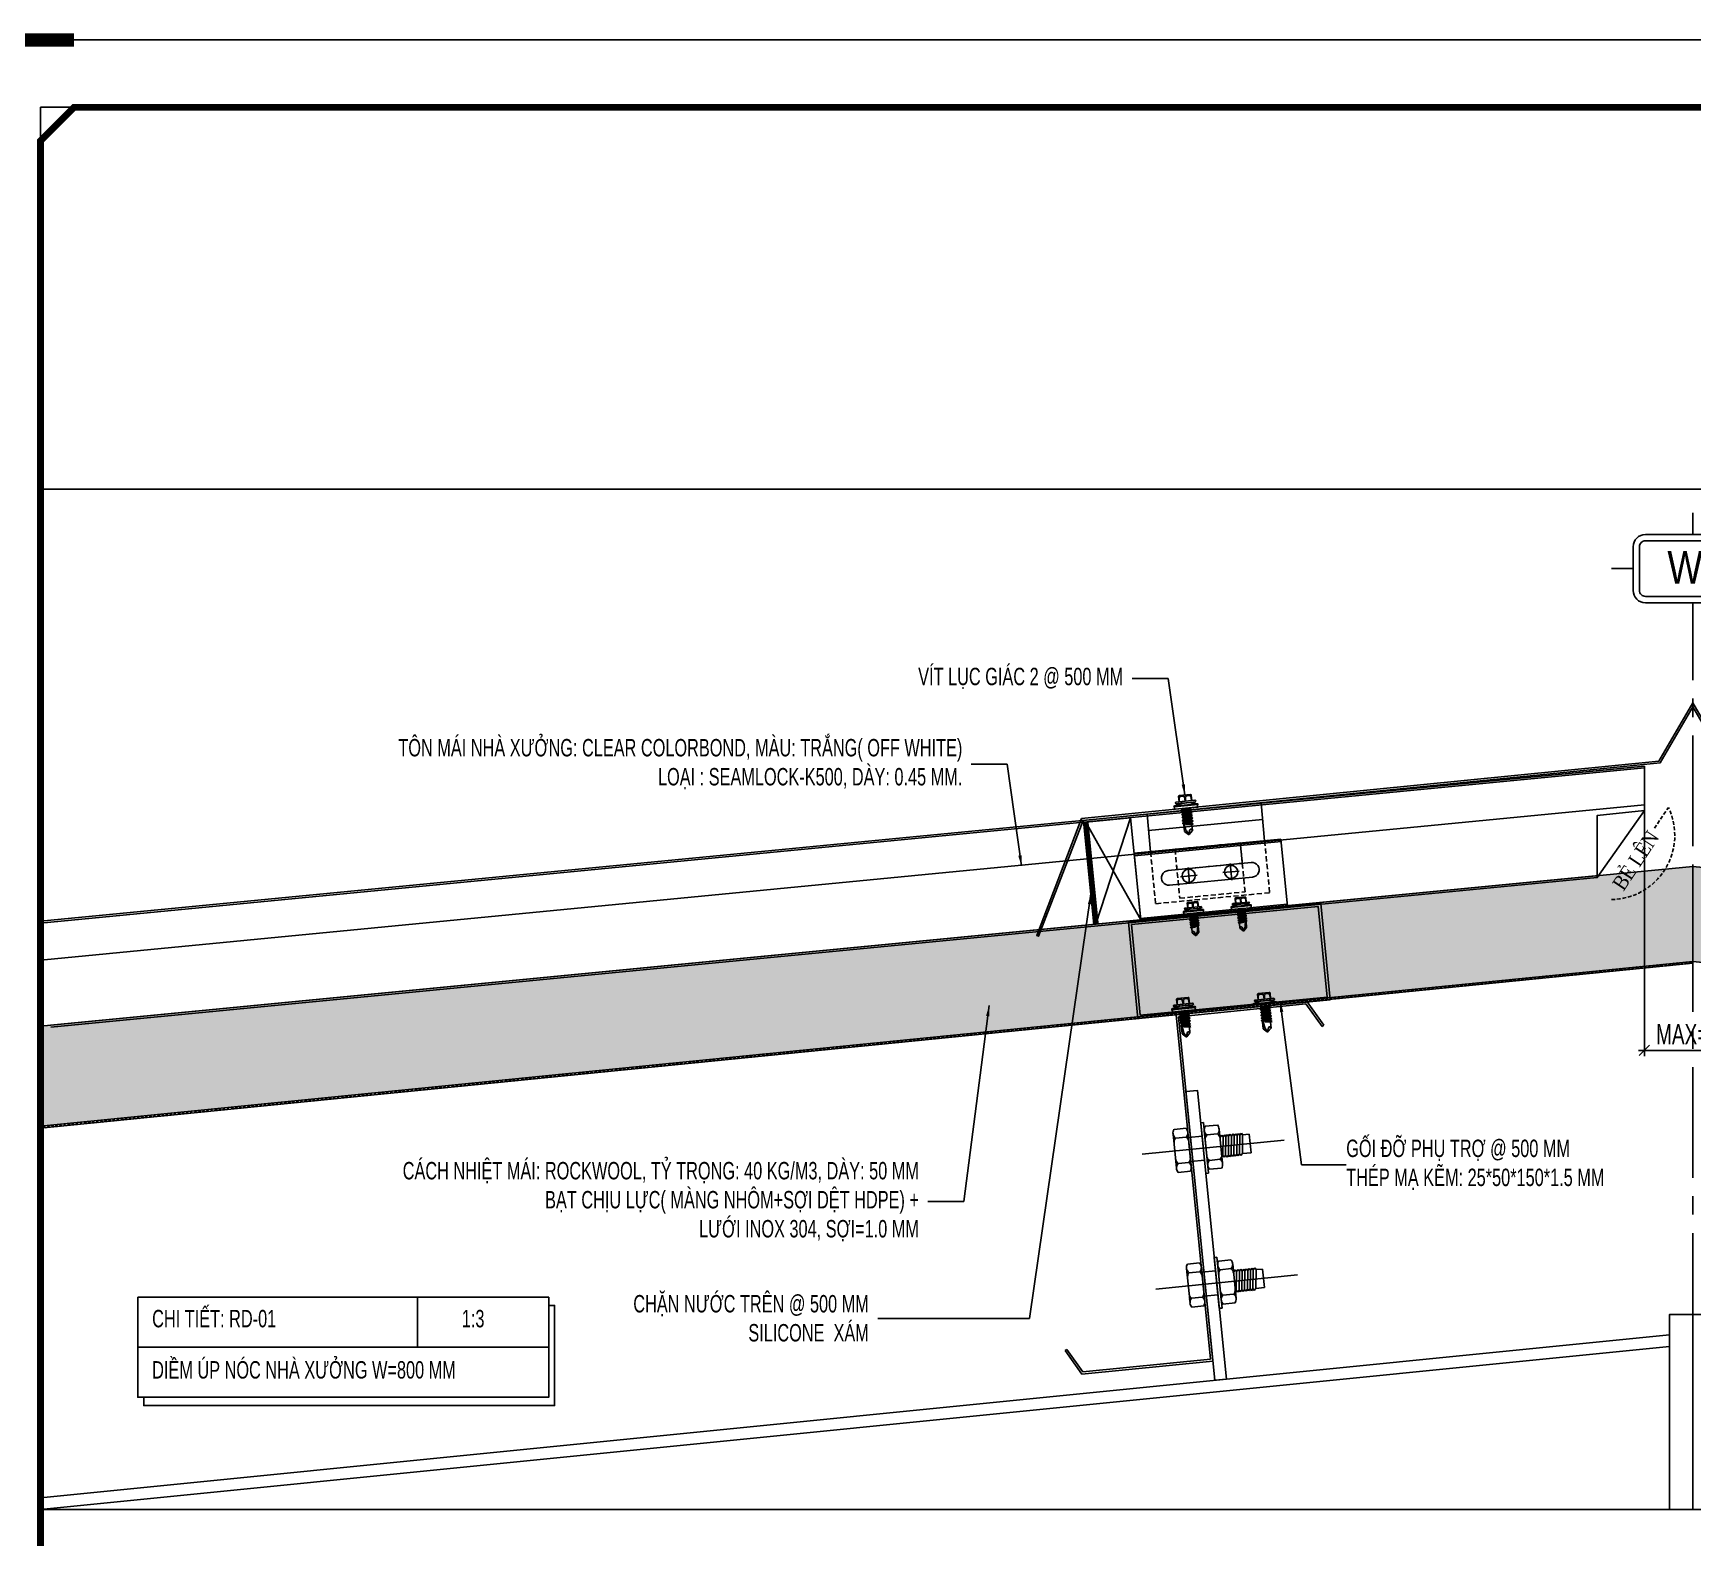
# Model space of a CAD drawing. Header units: inches. Extents: x 340055 to 349452, y -34649 to -30845.
# Drawn here: x 342817.2 to 343103.1, y -32549.4 to -32290.2 of the extents above; entities that cross this region are included whole.
import ezdxf
from ezdxf.enums import TextEntityAlignment as Align

# ---------------------------------------------------------------- set-up
doc = ezdxf.new("R2010")
doc.units = ezdxf.units.IN
doc.header["$MEASUREMENT"] = 0
for name, pattern in [('CENTER2', [28.575, 19.05, -3.175, 3.175, -3.175]), ('DASHED2', [9.525, 6.35, -3.175]), ('HIDDEN2', [4.7625, 3.175, -1.5875])]:
    doc.linetypes.add(name, pattern=pattern)
for name, color, linetype in [('2', 2, 'Continuous'), ('2NET-VE', 8, 'Continuous'), ('3', 3, 'Continuous'), ('5', 5, 'Continuous'), ('7', 7, 'Continuous'), ('8', 8, 'Continuous'), ('flashing', 6, 'Continuous'), ('GIANG', 1, 'Continuous'), ('NET IN', 3, 'Continuous'), ('ROOFING', 4, 'Continuous'), ('STRUCTURE', 1, 'Continuous')]:
    doc.layers.add(name, color=color, linetype=linetype)
doc.layers.add('TL-TIILE BLOCK A2$0$TL-TITLE BLOCK 1', color=7, linetype='Continuous', lineweight=50)
doc.styles.add('DIM', font='SIMPLEX.shx', dxfattribs={"width": 0.7, "bigfont": 'EXTFONT.shx'})
doc.styles.add('hx2', font='')
doc.styles.add('ST1H', font='vnshxh.shx', dxfattribs={"width": 0.7})
doc.styles.get('hx2').set_extended_font_data('.VnArial NarrowH')
doc.dimstyles.new('3', dxfattribs={"dimtxt": 3.5, "dimasz": 1.8, "dimexe": 1, "dimexo": 0, "dimgap": 1, "dimtad": 1, "dimdec": 0, "dimlfac": 3, "dimzin": 0, "dimdsep": 46, "dimtxsty": 'ST1H', "dimblk": 'OBLIQUE', "dimcen": 1, "dimdle": 1, "dimclrd": 8, "dimclre": 8, "dimclrt": 3, "dimadec": 0, "dimazin": 0, "dimtfac": 1, "dimtdec": 0, "dimtix": 1, "dimtofl": 0, "dimtmove": 1, "dimatfit": 3, "dimfxl": 0, "dimtolj": 1, "dimtzin": 0, "dimlwd": -1, "dimlwe": -1, "dimarcsym": 0})

# ---------------------------------------------------------------- blocks, each defined once
blk = doc.blocks.new('*U82')
at = {"layer": '2NET-VE', "ltscale": 0.5}
for p, q in [((0, 8.3), (9.5, 8.3)), ((22.9, 7.4), (22.9, 7.4)), ((0, -8.3), (9.5, -8.3)), ((22.9, -7.4), (22.9, -7.4))]:
    blk.add_line(p, q, dxfattribs=at)
at = {"layer": '7', "linetype": 'Continuous'}
for p, q in [((21.9, 6.4), (23.1, 7.7)), ((22.3, -6.4), (23.8, 6.4)), ((23.1, 7.7), (23.8, 6.4)), ((23.8, 6.4), (25.1, 7.7)), ((24.3, -6.4), (25.8, 6.4)), ((25.1, 7.7), (25.8, 6.4)), ((25.8, 6.4), (27, 7.7)), ((26.2, -6.4), (27.7, 6.4)), ((27, 7.7), (27.7, 6.4)), ((27.7, 6.4), (28.9, 7.7)), ((28.1, -6.4), (29.6, 6.4)), ((28.9, 7.7), (29.6, 6.4)), ((29.6, 6.4), (30.9, 7.7)), ((30.1, -6.4), (31.6, 6.4)), ((30.1, -6.4), (31.6, 6.4)), ((30.9, 7.7), (31.6, 6.4)), ((31.6, 6.4), (32.8, 7.7)), ((32, -6.4), (33.5, 6.4)), ((32.8, 7.7), (33.5, 6.4)), ((33.5, 6.4), (34.7, 7.7)), ((33.9, -6.4), (35.4, 6.4)), ((33.9, -6.4), (35.4, 6.4)), ((33.9, -6.4), (35.4, 6.4)), ((34.7, 7.7), (35.4, 6.4)), ((35.4, 6.4), (36.7, 7.7)), ((35.9, -6.4), (37.4, 6.4)), ((36.7, 7.7), (37.4, 6.4)), ((41.9, 6.4), (37.4, 6.4)), ((41.9, 6.4), (41.9, -6.4)), ((22.1, -6.4), (21.7, -6.4)), ((22.3, -6.4), (21.9, -6.4)), ((22.3, -6.4), (23.1, -7.7)), ((23.1, -7.7), (24.3, -6.4)), ((24.3, -6.4), (25, -7.7)), ((25, -7.7), (26.2, -6.4)), ((26.2, -6.4), (26.9, -7.7)), ((26.9, -7.7), (28.1, -6.4)), ((28.1, -6.4), (28.9, -7.7)), ((28.9, -7.7), (30.1, -6.4)), ((30.1, -6.4), (30.8, -7.7)), ((30.8, -7.7), (32, -6.4)), ((32, -6.4), (32.7, -7.7)), ((32.7, -7.7), (33.9, -6.4)), ((33.9, -6.4), (34.7, -7.7)), ((34.7, -7.7), (35.9, -6.4)), ((35.9, -6.4), (41.9, -6.4))]:
    blk.add_line(p, q, dxfattribs=at)
at = {"layer": '8', "linetype": 'Continuous'}
for p, q in [((-10.2, 8.8), (-10.2, 11.9)), ((-10.2, -11.9), (-10.2, 11.9)), ((-0.9, 14.9), (-9.3, 14.9)), ((0, 8.8), (0, 11.9)), ((0, -11.9), (0, 11.9)), ((9.5, -17.6), (9.5, 17.6)), ((9.5, 17.6), (11.4, 17.6)), ((11.4, -17.6), (11.4, 17.6)), ((11.4, 8.8), (11.4, 11.9)), ((11.4, -11.9), (11.4, 11.9)), ((12.3, 14.9), (20.7, 14.9)), ((21.7, 8.8), (21.7, 11.9)), ((21.7, -11.9), (21.7, 11.9)), ((-1.4, 8.8), (-8.9, 8.8)), ((12.8, 8.8), (20.3, 8.8)), ((-10.2, -8.8), (-10.2, -11.9)), ((-1.4, -8.8), (-8.9, -8.8)), ((0, -8.8), (0, -11.9)), ((11.4, -8.8), (11.4, -11.9)), ((12.8, -8.8), (20.3, -8.8)), ((21.7, -8.8), (21.7, -11.9)), ((-9.3, -14.9), (-0.9, -14.9)), ((9.5, -17.6), (11.4, -17.6)), ((20.7, -14.9), (12.3, -14.9))]:
    blk.add_line(p, q, dxfattribs=at)
at = {"layer": '8', "ltscale": 10}
blk.add_line((-32.8, 0), (65.5, 0), dxfattribs=at)
at = {"layer": '8', "linetype": 'Continuous'}
for centre, radius, start, end in [((-4.7, 11.9), 5.58, 146.602, 180), ((-6.1, 11.9), 4.1, 180, 228.5476), ((-4.1, 11.9), 4.1, 311.4524, 0), ((-5.6, 11.9), 5.58, 0, 33.398), ((17, 11.9), 5.58, 146.602, 180), ((15.5, 11.9), 4.1, 180, 228.5476), ((17.6, 11.9), 4.1, 311.4524, 0), ((16.1, 11.9), 5.58, 0, 33.398), ((-6.1, 5.7), 4.1, 131.4524, 180), ((-4.1, 5.7), 4.1, 0, 48.5476), ((15.5, 5.7), 4.1, 131.4524, 180), ((17.6, 5.7), 4.1, 0, 48.5476), ((-6.1, -5.7), 4.1, 180, 228.5476), ((-6.1, -11.9), 4.1, 131.4524, 180), ((-4.1, -5.7), 4.1, 311.4524, 0), ((-4.1, -11.9), 4.1, 0, 48.5476), ((15.5, -5.7), 4.1, 180, 228.5476), ((15.5, -11.9), 4.1, 131.4524, 180), ((17.6, -5.7), 4.1, 311.4524, 0), ((17.6, -11.9), 4.1, 0, 48.5476), ((-4.7, -11.9), 5.58, 180, 213.398), ((-5.6, -11.9), 5.58, 326.602, 0), ((17, -11.9), 5.58, 180, 213.398), ((16.1, -11.9), 5.58, 326.602, 0)]:
    blk.add_arc(centre, radius, start, end, dxfattribs=at)
blk = doc.blocks.new('*U81')
at = {"layer": '2NET-VE', "ltscale": 0.5}
for p, q in [((0, 8.3), (9.5, 8.3)), ((22.9, 7.4), (22.9, 7.4)), ((0, -8.3), (9.5, -8.3)), ((22.9, -7.4), (22.9, -7.4))]:
    blk.add_line(p, q, dxfattribs=at)
at = {"layer": '7', "linetype": 'Continuous'}
for p, q in [((21.9, 6.4), (23.1, 7.7)), ((22.3, -6.4), (23.8, 6.4)), ((23.1, 7.7), (23.8, 6.4)), ((23.8, 6.4), (25.1, 7.7)), ((24.3, -6.4), (25.8, 6.4)), ((25.1, 7.7), (25.8, 6.4)), ((25.8, 6.4), (27, 7.7)), ((26.2, -6.4), (27.7, 6.4)), ((27, 7.7), (27.7, 6.4)), ((27.7, 6.4), (28.9, 7.7)), ((28.1, -6.4), (29.6, 6.4)), ((28.9, 7.7), (29.6, 6.4)), ((29.6, 6.4), (30.9, 7.7)), ((30.1, -6.4), (31.6, 6.4)), ((30.1, -6.4), (31.6, 6.4)), ((30.9, 7.7), (31.6, 6.4)), ((31.6, 6.4), (32.8, 7.7)), ((32, -6.4), (33.5, 6.4)), ((32.8, 7.7), (33.5, 6.4)), ((33.5, 6.4), (34.7, 7.7)), ((33.9, -6.4), (35.4, 6.4)), ((33.9, -6.4), (35.4, 6.4)), ((33.9, -6.4), (35.4, 6.4)), ((34.7, 7.7), (35.4, 6.4)), ((35.4, 6.4), (36.7, 7.7)), ((35.9, -6.4), (37.4, 6.4)), ((36.7, 7.7), (37.4, 6.4)), ((41.9, 6.4), (37.4, 6.4)), ((41.9, 6.4), (41.9, -6.4)), ((22.1, -6.4), (21.7, -6.4)), ((22.3, -6.4), (21.9, -6.4)), ((22.3, -6.4), (23.1, -7.7)), ((23.1, -7.7), (24.3, -6.4)), ((24.3, -6.4), (25, -7.7)), ((25, -7.7), (26.2, -6.4)), ((26.2, -6.4), (26.9, -7.7)), ((26.9, -7.7), (28.1, -6.4)), ((28.1, -6.4), (28.9, -7.7)), ((28.9, -7.7), (30.1, -6.4)), ((30.1, -6.4), (30.8, -7.7)), ((30.8, -7.7), (32, -6.4)), ((32, -6.4), (32.7, -7.7)), ((32.7, -7.7), (33.9, -6.4)), ((33.9, -6.4), (34.7, -7.7)), ((34.7, -7.7), (35.9, -6.4)), ((35.9, -6.4), (41.9, -6.4))]:
    blk.add_line(p, q, dxfattribs=at)
at = {"layer": '8', "linetype": 'Continuous'}
for p, q in [((-10.2, 8.8), (-10.2, 11.9)), ((-10.2, -11.9), (-10.2, 11.9)), ((-0.9, 14.9), (-9.3, 14.9)), ((0, 8.8), (0, 11.9)), ((0, -11.9), (0, 11.9)), ((9.5, -17.6), (9.5, 17.6)), ((9.5, 17.6), (11.4, 17.6)), ((11.4, -17.6), (11.4, 17.6)), ((11.4, 8.8), (11.4, 11.9)), ((11.4, -11.9), (11.4, 11.9)), ((12.3, 14.9), (20.7, 14.9)), ((21.7, 8.8), (21.7, 11.9)), ((21.7, -11.9), (21.7, 11.9)), ((-1.4, 8.8), (-8.9, 8.8)), ((12.8, 8.8), (20.3, 8.8)), ((-10.2, -8.8), (-10.2, -11.9)), ((-1.4, -8.8), (-8.9, -8.8)), ((0, -8.8), (0, -11.9)), ((11.4, -8.8), (11.4, -11.9)), ((12.8, -8.8), (20.3, -8.8)), ((21.7, -8.8), (21.7, -11.9)), ((-9.3, -14.9), (-0.9, -14.9)), ((9.5, -17.6), (11.4, -17.6)), ((20.7, -14.9), (12.3, -14.9))]:
    blk.add_line(p, q, dxfattribs=at)
at = {"layer": '8', "ltscale": 10}
blk.add_line((-32.8, 0), (65.5, 0), dxfattribs=at)
at = {"layer": '8', "linetype": 'Continuous'}
for centre, radius, start, end in [((-4.7, 11.9), 5.58, 146.602, 180), ((-6.1, 11.9), 4.1, 180, 228.5476), ((-4.1, 11.9), 4.1, 311.4524, 0), ((-5.6, 11.9), 5.58, 0, 33.398), ((17, 11.9), 5.58, 146.602, 180), ((15.5, 11.9), 4.1, 180, 228.5476), ((17.6, 11.9), 4.1, 311.4524, 0), ((16.1, 11.9), 5.58, 0, 33.398), ((-6.1, 5.7), 4.1, 131.4524, 180), ((-4.1, 5.7), 4.1, 0, 48.5476), ((15.5, 5.7), 4.1, 131.4524, 180), ((17.6, 5.7), 4.1, 0, 48.5476), ((-6.1, -5.7), 4.1, 180, 228.5476), ((-6.1, -11.9), 4.1, 131.4524, 180), ((-4.1, -5.7), 4.1, 311.4524, 0), ((-4.1, -11.9), 4.1, 0, 48.5476), ((15.5, -5.7), 4.1, 180, 228.5476), ((15.5, -11.9), 4.1, 131.4524, 180), ((17.6, -5.7), 4.1, 311.4524, 0), ((17.6, -11.9), 4.1, 0, 48.5476), ((-4.7, -11.9), 5.58, 180, 213.398), ((-5.6, -11.9), 5.58, 326.602, 0), ((17, -11.9), 5.58, 180, 213.398), ((16.1, -11.9), 5.58, 326.602, 0)]:
    blk.add_arc(centre, radius, start, end, dxfattribs=at)
blk = doc.blocks.new('XM150')
at = {"layer": '2', "ltscale": 0.015}
for p, q in [((68.9, 180), (0.9, 180)), ((0.9, 1.1), (0.9, 180)), ((2, 178.9), (2, 0)), ((2, 178.9), (68.26, 178.9)), ((75.45, 166.46), (68.26, 178.9)), ((68.9, 180), (76.4, 167.01)), ((76.4, 167.01), (75.45, 166.46)), ((-73.5, 12.99), (-72.55, 13.54)), ((-66, 0), (-73.5, 12.99)), ((-72.55, 13.54), (-65.36, 1.1)), ((2, 0), (-66, 0)), ((-65.36, 1.1), (0.9, 1.1))]:
    blk.add_line(p, q, dxfattribs=at)
at = {"layer": '5'}
blk.add_lwpolyline([(8, -10), (8, 140), (2, 140), (2, -10), (8, -10)], close=True, dxfattribs=at)
at = {"layer": 'GIANG', "xscale": 0.7499999999999999, "yscale": 0.7499999999999999, "zscale": 0.7499999999999999}
for name, p in [('*U82', (0.9, 110)), ('*U81', (0.9, 40))]:
    blk.add_blockref(name, p, dxfattribs=at)
blk = doc.blocks.new('TENTRUC')
at = {"layer": '7'}
for p, q in [((0, 8.27), (0, 10.26)), ((-7.48, 5.13), (-5.48, 5.13)), ((5.48, 5.13), (7.48, 5.13)), ((0, 0), (0, 2))]:
    blk.add_line(p, q, dxfattribs=at)
blk.add_lwpolyline([(-4.36, 8.27), (4.36, 8.27, -0.414214), (5.48, 7.14), (5.48, 3.12, -0.414214), (4.36, 2), (-4.36, 2, -0.414214), (-5.48, 3.12), (-5.48, 7.14, -0.414214)], format="xyb", close=True, dxfattribs=at)
at = {"layer": '8', "ltscale": 15}
blk.add_lwpolyline([(-4.36, 7.68), (4.36, 7.68, -0.414214), (4.9, 7.14), (4.9, 3.12, -0.414214), (4.36, 2.58), (-4.36, 2.58, -0.414214), (-4.9, 3.12), (-4.9, 7.14, -0.414214)], format="xyb", close=True, dxfattribs=at)
at = {"layer": '3', "style": 'hx2'}
blk.add_attdef('TR', text='', height=2.9, dxfattribs=at).set_placement((-0.16, 3.83), align=Align.CENTER)
blk = doc.blocks.new('Short_Self_drilling')
at = {"layer": 'STRUCTURE', "color": 1, "linetype": 'Continuous'}
for p, q in [((6.43, 1.74), (-6.43, 1.73)), ((5.14, 3.76), (-5.14, 3.75)), ((-2.57, 2.9), (-5.14, 2.9)), ((-3.43, 3.75), (-3.43, 6.75)), ((3, 7.19), (-3, 7.18)), ((2.57, 2.9), (-2.57, 2.9)), ((-2.14, 2.8), (-2.14, 2.9)), ((6.25, 0), (0, 0)), ((2.15, 2.8), (2.15, 2.9)), ((2.16, -0.5), (2.15, 0.01)), ((5.14, 2.9), (2.57, 2.9)), ((3.43, 3.76), (3.42, 6.76)), ((2.99, -1.17), (-2.7, -0.23)), ((2.99, -2.7), (-2.7, -1.76)), ((2.99, -4.23), (-2.7, -3.28)), ((2.99, -5.75), (-2.7, -4.81)), ((2.99, -7.28), (-2.7, -6.33)), ((-1.91, -7.99), (-2.7, -7.86)), ((-2.14, -1.38), (-2.14, -0.87)), ((-2.14, -2.91), (-2.14, -2.39)), ((-2.14, -4.43), (-2.14, -3.92)), ((-2.13, -5.96), (-2.14, -5.44)), ((-2.14, -12.33), (-2.14, -8.48)), ((-2.13, -7.49), (-2.13, -6.97)), ((3, -8.8), (-1.14, -8.12)), ((2.16, -2.03), (2.16, -1.51)), ((2.16, -3.55), (2.16, -3.04)), ((2.16, -5.08), (2.16, -4.56)), ((2.16, -6.6), (2.16, -6.09)), ((2.16, -8.13), (2.16, -7.61)), ((2.15, -12.31), (2.15, -9.14))]:
    blk.add_line(p, q, dxfattribs=at)
blk.add_lwpolyline([(6.43, 1.31), (6.43, 1.74), (2.14, 2.81), (-2.14, 2.8), (-6.43, 1.73), (-6.43, 1.3)], close=True, dxfattribs=at)
for points in [[(-6.43, 1.3, -0.088869), (-6.25, 0), (0, 0)], [(-0.13, 3.76), (-0.33, 6.23, 0.338878), (-3.14, 6.23), (-3.33, 3.75)], [(3.3, 3.76), (3.1, 6.23, 0.338878), (0.29, 6.23), (0.1, 3.76)], [(-0.08, -14.04), (-1.04, -12.24, -0.148657), (-1.4, -11.2), (-1.95, -7.72, -0.815006), (-1.21, -7.77, 0.150833), (-0.85, -8.68)], [(2.15, -12.31), (0.17, -14.24, -0.333596), (-0.17, -14.24), (-2.14, -12.33)], [(2.15, -12.31), (1.71, -11.7, 0.52242), (0.88, -11.71), (-0.17, -14.24)]]:
    blk.add_lwpolyline(points, format="xyb", dxfattribs=at)
for points in [[(2.99, -1.17), (2.16, -1.51), (-2.14, -0.85), (-2.7, -0.23), (-2.36, 0)], [(2.99, -2.7), (2.16, -3.04), (-2.14, -2.37), (-2.7, -1.76), (-2.14, -1.38), (2.16, -2.03), (2.99, -2.7)], [(2.99, -4.23), (2.16, -4.56), (-2.14, -3.9), (-2.7, -3.28), (-2.14, -2.91), (2.16, -3.55), (2.99, -4.23)], [(2.99, -5.75), (2.16, -6.09), (-2.14, -5.43), (-2.7, -4.81), (-2.14, -4.43), (2.16, -5.08), (2.99, -5.75)], [(2.99, -7.28), (2.16, -7.62), (-2.14, -6.95), (-2.7, -6.33), (-2.13, -5.96), (2.16, -6.6), (2.99, -7.28)], [(-1.82, -8.53), (-2.14, -8.48), (-2.7, -7.86), (-2.13, -7.49), (-1.83, -7.53)], [(-1.26, -7.62), (2.16, -8.13), (3, -8.8)], [(-1.18, 0), (2.16, -0.5), (2.99, -1.17)], [(3, -8.8), (2.16, -9.14), (-0.85, -8.68)]]:
    blk.add_lwpolyline(points, dxfattribs=at)
for centre, radius, start, end in [((-4.99, 3.32), 0.455, 109.79487, 250.26739), ((-3, 6.75), 0.429, 90.03113, 180.03113), ((3, 6.76), 0.429, 0.03113, 90.03113), ((5.07, 3.33), 0.435, 279.72757, 80.33469), ((9.99, 0.17), 3.74, 162.29632, 182.61031)]:
    blk.add_arc(centre, radius, start, end, dxfattribs=at)
blk = doc.blocks.new('gối đỡ 2')
at = {"color": 1, "true_color": 0xfa051e}
for points in [[(328665.48, -35537.05), (328698.81, -35537.05), (328698.81, -35520.38), (328665.48, -35520.38)], [(328665.98, -35536.55), (328698.31, -35536.55), (328698.31, -35520.88), (328665.98, -35520.88)]]:
    blk.add_lwpolyline(points, close=True, dxfattribs=at)
at = {"color": 1, "xscale": 0.3150483438356407, "yscale": 0.3150483438356407, "zscale": 0.3150483438356407, "rotation": 359.9688728259106}
for p in [(328673.53, -35536.55), (328687.52, -35537.05)]:
    blk.add_blockref('Short_Self_drilling', p, dxfattribs=at)
blk = doc.blocks.new('AUDIT_I_200512002610-1')
at = {"color": 1, "xscale": 0.96000000076829, "yscale": 0.96000000076829, "zscale": 0.96000000076829, "rotation": 359.9688729454758}
for p in [(28.2, 12.6), (57.5, 12.6)]:
    blk.add_blockref('Short_Self_drilling', p, dxfattribs=at)
blk = doc.blocks.new('A$C6DF15AF1')
at = {"color": 8}
for p, q in [((13.2, 79), (12.1, 56)), ((13.2, 79), (83.1, 75.5)), ((83.1, 75.5), (82, 52.5)), ((12.7, 69), (82.6, 65.5)), ((2.1, 56.5), (0, 15.1)), ((2, 55), (91.9, 50.5)), ((2.1, 56.5), (92, 52)), ((92, 52), (89.9, 10.6)), ((20.9, 43.1), (71.9, 40.5)), ((33.2, 32.9), (33.7, 43)), ((59.1, 31.7), (59.6, 41.7)), ((20.5, 34.1), (71.4, 31.5)), ((38.5, 37.7), (28.4, 38.2)), ((64.4, 36.4), (54.3, 36.9)), ((0, 15.1), (89.9, 10.6)), ((0.1, 16.6), (90, 12.1))]:
    blk.add_line(p, q, dxfattribs=at)
at = {"color": 8, "linetype": 'HIDDEN2'}
for p, q in [((12.1, 56), (10.5, 24.1)), ((25.5, 25.3), (27, 55.3)), ((26.4, 42.8), (27, 55.3)), ((27, 55.3), (67, 53.3)), ((27, 55.3), (67, 53.3)), ((67, 53.3), (65.5, 23.3)), ((67, 53.3), (66.4, 40.8)), ((82, 52.5), (80.4, 20.6)), ((66.4, 40.8), (26.4, 42.8)), ((10.5, 24.1), (80.4, 20.6)), ((65.5, 23.3), (25.5, 25.3))]:
    blk.add_line(p, q, dxfattribs=at)
at = {"color": 8}
for centre, major_axis, start_param, end_param in [((20.7, 38.6), (3.18, 3.18), 0.735405, 3.876998), ((33.4, 37.9), (2.83, 2.83), 5.447794310103061, 11.73097961728265), ((59.4, 36.7), (2.83, 2.83), 5.447794310103061, 11.73097961728265), ((71.6, 36), (3.18, 3.18), 3.876998, 7.018591)]:
    blk.add_ellipse(centre, major_axis=major_axis, ratio=1, start_param=start_param, end_param=end_param, dxfattribs=at)
at = {"color": 9, "rotation": 357.1356216438959}
blk.add_blockref('AUDIT_I_200512002610-1', (-0.6, 4), dxfattribs=at)
blk = doc.blocks.new('_Oblique')
at = {"color": 0, "linetype": 'ByBlock', "lineweight": -2}
blk.add_line((-0.5, -0.5), (0.5, 0.5), dxfattribs=at)
blk = doc.blocks.new('*D527')
at = {"color": 8, "linetype": 'Continuous', "transparency": 16777216}
for p, q in [((343094.74, -32416.45), (343094.74, -32466.44)), ((343111.41, -32416.45), (343111.41, -32466.44)), ((343093.74, -32465.44), (343112.41, -32465.44))]:
    blk.add_line(p, q, dxfattribs=at)
at = {"layer": 'Defpoints', "color": 0, "transparency": 16777216}
for p in [(343094.74, -32416.45), (343111.41, -32416.45)]:
    blk.add_point(p, dxfattribs=at)
at = {"color": 8, "transparency": 16777216, "xscale": 1.8, "yscale": 1.8, "zscale": 1.8, "rotation": 180}
blk.add_blockref('_Oblique', (343094.74, -32465.44), dxfattribs=at)
at = {"color": 8, "transparency": 16777216, "xscale": 1.8, "yscale": 1.8, "zscale": 1.8}
blk.add_blockref('_Oblique', (343111.41, -32465.44), dxfattribs=at)
at = {"color": 3, "transparency": 16777216, "insert": (343103.07, -32462.69), "char_height": 3.5, "attachment_point": 5, "style": 'ST1H', "bg_fill": 3, "box_fill_scale": 1.25, "bg_fill_color": 256, "bg_fill_true_color": 13158600, "bg_fill_transparency": 0}
blk.add_mtext('\\A1;MAX=50', dxfattribs=at)
at = {"layer": 'Defpoints', "color": 0, "transparency": 16777216}
blk.add_point((343111.41, -32465.44), dxfattribs=at)
blk = doc.blocks.new('kt kien truc 1')
at = {"layer": 'Defpoints'}
for p in [(20, 410), (15, 405)]:
    blk.add_line(p, (15, 410), dxfattribs=at)
at = {"layer": 'Defpoints', "color": 8, "const_width": 2}
blk.add_lwpolyline([(0, 400), (0, 420), (20, 420)], dxfattribs=at)
at = {"layer": 'Defpoints', "color": 8}
blk.add_lwpolyline([(0, 0), (594, 0), (594, 420), (0, 420)], close=True, dxfattribs=at)
at = {"layer": 'TL-TIILE BLOCK A2$0$TL-TITLE BLOCK 1', "const_width": 1}
blk.add_lwpolyline([(20, 10), (579, 10), (584, 15), (584, 405), (579, 410), (20, 410), (15, 405), (15, 15)], close=True, dxfattribs=at)

msp = doc.modelspace()

# ---------------------------------------------------------------- hatches: boundary and pattern name
at = {"true_color": 0xf25d0d}
h = msp.add_hatch(dxfattribs=at)
h.set_pattern_fill('FLEX,_O', color=20, scale=10)
h.set_pattern_definition([(0, (14250.2814, 2970.115), (0, 2.5), [2.5, -2.5]), (45, (14252.7814, 2970.1149), (1e-16, 2.499999996), [0.625, -2.28553391, 0.625, -3.53553391])])
h.paths.add_polyline_path([(343103.0732, -32450.1023), (343103.0732, -32433.7481), (342818.4042, -32461.2969), (342818.4042, -32478.5219)])
h = msp.add_hatch(dxfattribs=at)
h.set_pattern_fill('FLEX,_O', color=20, scale=10)
h.set_pattern_definition([(180, (671955.865, 2970.115), (0, 2.5), [2.5, -2.5]), (135, (671953.3649, 2970.1149), (-1e-16, 2.499999996), [0.625, -2.28553391, 0.625, -3.53553391])])
h.paths.add_polyline_path([(343103.0732, -32450.1023), (343103.0732, -32433.7481), (343387.7421, -32461.2969), (343387.7421, -32478.5219)])
at = {"true_color": 0xf2ee0d}
h = msp.add_hatch(dxfattribs=at)
h.set_pattern_fill('ANSI37,_O', color=2, scale=4, angle=-5.709972)
h.set_pattern_definition([(50.70997249, (16726.54097, -28759.5749), (-0.38697521985, 0.316623087), []), (140.70997249, (16726.54097, -28759.5749), (-0.316623087, -0.38697521985), [])])
h.paths.add_polyline_path([(343103.0732, -32450.414), (343103.0732, -32450.1023), (342818.4042, -32478.5219), (342818.4042, -32478.8569)])

# ---------------------------------------------------------------- linework, layer by layer
at = {"color": 9}
for p, q in [((342998.4799, -32426.1243), (343007.9636, -32442.9307)), ((343000.2378, -32443.7033), (343006.2058, -32425.3518))]:
    msp.add_line(p, q, dxfattribs=at)
at = {"color": 8}
msp.add_lwpolyline([(342818.4042, -32368.7455), (343387.7421, -32368.7455), (343387.7421, -32544.5354), (342818.4042, -32544.5354)], close=True, dxfattribs=at)
at = {"color": 122, "true_color": 0x27b98b, "const_width": 1, "elevation": 0}
msp.add_lwpolyline([(342998.4799, -32426.1243), (343000.2378, -32443.7033)], dxfattribs=at)
at = {"color": 9, "elevation": 0}
msp.add_lwpolyline([(342998.4799, -32426.1243), (343006.2058, -32425.3518), (343007.9636, -32442.9307), (343000.2378, -32443.7033)], close=True, dxfattribs=at)
at = {"color": 20, "true_color": 0xf25d0d}
for points in [[(343103.0732, -32450.1023), (343103.0732, -32433.7481), (342818.4042, -32461.2969), (342818.4042, -32478.5219), (343103.0732, -32450.1023)], [(343103.0732, -32450.1023), (343103.0732, -32433.7481), (343387.7421, -32461.2969), (343387.7421, -32478.5219), (343103.0732, -32450.1023)]]:
    msp.add_lwpolyline(points, dxfattribs=at)
at = {"color": 2, "true_color": 0xf2ee0d}
msp.add_lwpolyline([(343103.0732, -32450.414), (343103.0732, -32450.1023), (342818.4042, -32478.5219), (342818.4042, -32478.8569), (343103.0732, -32450.414)], dxfattribs=at)
at = {"color": 8}
msp.add_lwpolyline([(342818.4042, -32720.3253), (343387.7421, -32720.3253), (343387.7421, -32544.5354), (342818.4042, -32544.5354), (342818.4042, -32720.3253)], dxfattribs=at)
at = {"layer": '2'}
for p, q in [((343099.0732, -32514.4585), (342818.4042, -32542.5254)), ((343103.0732, -32514.0585), (343103.0732, -32544.5354)), ((343103.0732, -32514.0585), (343103.0732, -32544.5354)), ((343103.0732, -32514.0585), (343103.0732, -32544.5354)), ((343103.0732, -32514.0585), (343103.0732, -32544.5354)), ((343099.0732, -32516.4685), (342818.4042, -32544.5354))]:
    msp.add_line(p, q, dxfattribs=at)
for points in [[(343103.0732, -32544.5354), (343103.0732, -32510.933), (343099.0732, -32510.933), (343099.0732, -32544.5354)], [(343103.0732, -32544.5354), (343103.0732, -32510.933), (343099.0732, -32510.933), (343099.0732, -32544.5354)], [(343103.0732, -32544.5354), (343103.0732, -32510.933), (343107.0732, -32510.933), (343107.0732, -32544.5354)], [(343103.0732, -32544.5354), (343103.0732, -32510.933), (343107.0732, -32510.933), (343107.0732, -32544.5354)]]:
    msp.add_lwpolyline(points, dxfattribs=at)
at = {"layer": 'flashing'}
msp.add_lwpolyline([(343103.0732, -32406.2569), (343097.4583, -32415.874), (342998.0173, -32425.8181), (342990.3623, -32445.7818), (342990.0559, -32445.6668), (342997.766, -32425.5083), (343097.2377, -32415.5895), (343103.0732, -32405.5706), (343108.9086, -32415.5895), (343208.3803, -32425.5083), (343216.9555, -32445.4265), (343216.6506, -32445.5435), (343208.129, -32425.8181), (343108.688, -32415.874)], close=True, dxfattribs=at)
at = {"layer": 'ROOFING'}
for p, q in [((342818.4042, -32443.1912), (343094.7398, -32416.4489)), ((342818.4363, -32443.523), (343094.7398, -32416.7838)), ((342819.0464, -32449.8269), (343094.7398, -32423.1467)), ((342820.138, -32461.1075), (343086.8643, -32435.2952)), ((342820.1701, -32461.4393), (343086.6107, -32435.6546))]:
    msp.add_line(p, q, dxfattribs=at)
msp.add_lwpolyline([(343094.7398, -32416.4489), (343094.7398, -32424.1328), (343086.6107, -32435.6546), (343086.6107, -32424.9457), (343094.7398, -32424.1328)], dxfattribs=at)

# ---------------------------------------------------------------- block references
at = {"color": 8, "xscale": -0.2820512833564805, "yscale": 0.2820512817852432, "zscale": 0.2820512820512821, "rotation": 2.663188669874783}
msp.add_blockref('A$C6DF15AF1', (343033.4464, -32444.9271, 0), dxfattribs=at)
at = {"color": 1, "xscale": 0.320000000025621, "yscale": 0.320000000025621, "zscale": 0.320000000025621, "rotation": 5.658749824055795}
msp.add_blockref('Short_Self_drilling', (343015.7851, -32423.7113), dxfattribs=at)
at = {"color": 8, "rotation": 5.527567025991099}
msp.add_blockref('gối đỡ 2', (12447.1684, -28746.7115), dxfattribs=at)
at = {"layer": '2', "xscale": 0.3333333328963792, "yscale": 0.3333333328963792, "zscale": 0.3333333328963792, "rotation": 5.710593225108097}
msp.add_blockref('XM150', (343019.7262, -32519.0433), dxfattribs=at)
at = {"layer": '3'}
ref = msp.add_blockref('TENTRUC', (343103.0732, -32372.8081), dxfattribs=dict(at, xscale=1.875, yscale=1.875, zscale=1.875, rotation=180))
ref.add_attrib('TR', 'W3', dxfattribs={"layer": '0', "height": 5.625, "style": 'hx2'}).set_placement((343103.5209, -32384.9996), align=Align.CENTER)

# ---------------------------------------------------------------- leaders
at = {"color": 9}
for points in [[(343015.5572, -32421.4237), (343012.6607, -32401.349), (343004.9308, -32401.349)], [(342987.3986, -32433.6338, 0), (342984.9595, -32416.1189, 0), (342977.2297, -32416.1189, 0)], [(342999.3921, -32438.4902, 0), (342988.812, -32511.6178, 0), (342961.1156, -32511.6178, 0)], [(342981.8349, -32457.7364), (342977.4795, -32491.5008), (342969.7496, -32491.5008)]]:
    msp.add_leader(points, dimstyle='3', override={"dimgap": 1, "dimtad": 0}, dxfattribs=at)

# ---------------------------------------------------------------- next in the draw order: texts
at = {"color": 20, "true_color": 0xf25d0d, "insert": (342969.7496, -32491.5008), "char_height": 3, "attachment_point": 6, "style": 'ST1H', "bg_fill": 2}
msp.add_mtext('\\A1;C¸CH NHIÖT M¸I: ROCKWOOL, tû träng: 40 kg/m3, dµy: 50 mm\\PB¹T CHÞU LùC( MµNG NH¤M+SîI DÖT HDPE) +\\PL¦íI INOX 304, SîI=1.0 MM', dxfattribs=at)
at = {"layer": '3', "char_height": 3, "style": 'ST1H', "bg_fill": 2}
for s, insert, attachment_point in [('\\A1;VÝT LôC GI¸C 2 @ 500 MM', (343004.9308, -32401.349, 0), 6), ('\\A1;t«n m¸i nhµ x\xadëng: CLEAR COLORBOND, mµu: tr¾ng( Off white) \\PLo¹i : SEAMLOCK-K500, dµy: 0.45 mm.', (342977.2297, -32416.1189, 0), 6), ('\\A1;gèi ®ì phô trî @ 500 mm\\PthÐp m¹ kÏm: 25*50*150*1.5 mm', (343043.366, -32485.152), 4), ('\\A1;CHÆN N¦íC TR£N @ 500 MM\\PSILICONE  X¸M', (342961.1156, -32511.6178, 0), 6), ('\\A1;CHI TIÕT: RD-01', (342837.6462, -32511.6808), 4), ('\\A1;DIÒM óP NãC NHµ X¦ëNG W=800 MM', (342837.6462, -32520.5105), 4)]:
    msp.add_mtext(s, dxfattribs=dict(at, insert=insert, attachment_point=attachment_point))

# ---------------------------------------------------------------- next in the draw order: dimensions: what is measured, and where the dimension line sits
at = {"color": 71}
dim = msp.add_linear_dim(base=(343111.4075, -32465.4372), p1=(343094.7398, -32416.4489), p2=(343111.4075, -32416.4489), text='MAX=<>', dimstyle='3', dxfattribs=at)
dim.commit()
dim.dimension.update_dxf_attribs({"geometry": '*D527', "text_midpoint": (343103.0737, -32462.6872)})

# ---------------------------------------------------------------- next in the draw order: linework, layer by layer
at = {"color": 8, "linetype": 'CENTER2'}
msp.add_line((343103.0732, -32544.5354), (343103.0732, -32392.0549), dxfattribs=at)
at = {"color": 9}
msp.add_line((342883.3312, -32507.9664), (342883.3312, -32516.591), dxfattribs=at)
at = {"color": 3, "linetype": 'DASHED2', "ltscale": 0.1}
msp.add_lwpolyline([(343096.4635, -32427.1815), (343098.8584, -32423.5815, -0.5489642), (343089.0564, -32439.4548)], format="xyb", dxfattribs=at)
at = {"color": 9}
for points in [[(342835.1767, -32507.9664), (342905.9663, -32507.9664), (342905.9663, -32525.2156), (342835.1767, -32525.2156)], [(342835.1767, -32507.9664), (342905.9663, -32507.9664), (342905.9663, -32516.591), (342835.1767, -32516.591)]]:
    msp.add_lwpolyline(points, close=True, dxfattribs=at)
msp.add_lwpolyline([(342905.9663, -32509.387), (342906.9889, -32509.387), (342906.9889, -32526.6362), (342836.1993, -32526.6362), (342836.1993, -32525.2156)], dxfattribs=at)

# ---------------------------------------------------------------- next in the draw order: texts
at = {"layer": '2', "color": 92, "linetype": 'Continuous', "insert": (343096.3093, -32428.1091), "char_height": 2.5, "attachment_point": 6, "rotation": 56.36559, "style": 'DIM'}
msp.add_mtext('\\A1;{\\Fvntimeh|c0;\\W0.9;\\T0.95;\\C3;BÎ L£N}', dxfattribs=at)

# ---------------------------------------------------------------- next in the draw order: leaders
at = {"color": 9}
msp.add_leader([(343032.0097, -32457.0391), (343035.6361, -32485.152), (343043.366, -32485.152)], dimstyle='3', override={"dimgap": 1, "dimtad": 0}, dxfattribs=at)

# ---------------------------------------------------------------- next in the draw order: texts
at = {"layer": '3', "insert": (342890.9904, -32511.6808), "char_height": 3, "attachment_point": 4, "style": 'ST1H', "bg_fill": 2}
msp.add_mtext('\\A1;1:3', dxfattribs=at)

# ---------------------------------------------------------------- next in the draw order: linework, layer by layer
at = {"layer": 'NET IN'}
msp.add_lwpolyline([(342801.0108, -32291.3349), (343489.7906, -32291.3349), (343489.7906, -32777.9354), (342801.0108, -32777.9354)], close=True, dxfattribs=at)

# ---------------------------------------------------------------- next in the draw order: block references
at = {"layer": '3', "xscale": 1.159562065285868, "yscale": 1.159562065285868, "zscale": 1.159562065285868}
msp.add_blockref('kt kien truc 1', (342801.0108, -32778.3509), dxfattribs=at)

doc.saveas('drawing.dxf')
